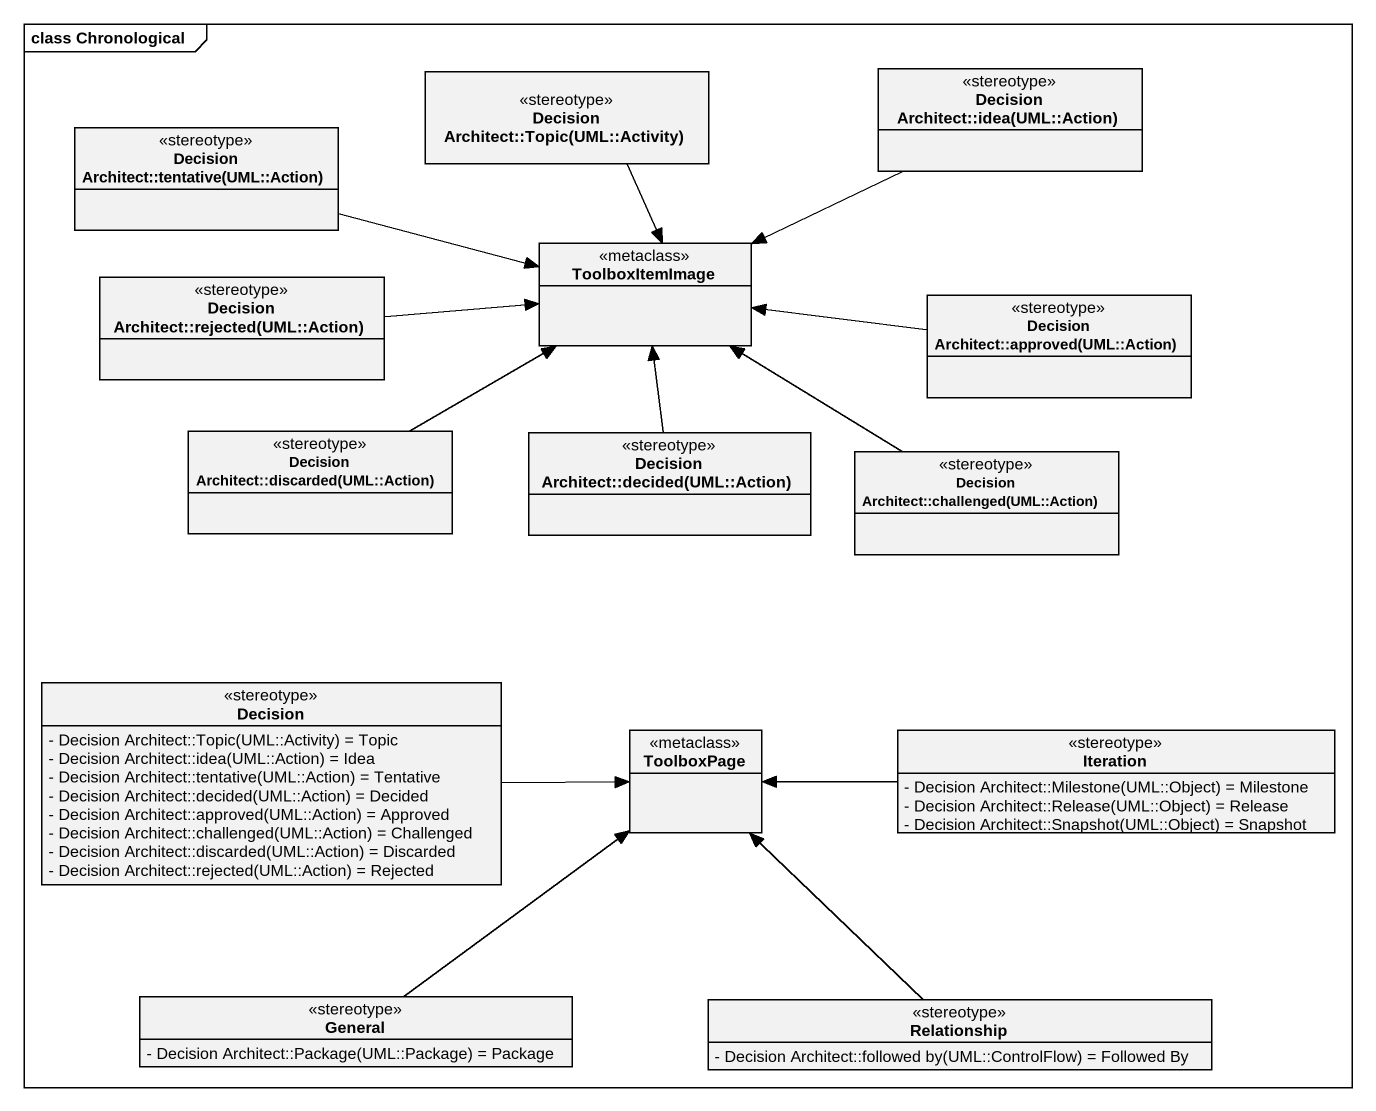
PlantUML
@startuml
mainframe class Chronological
hide circle
hide empty members
skinparam classAttributeIconSize 0
class "Decision Architect::Topic(UML::Activity)" as Decision_Architect_Topic <<stereotype>>
class "Decision Architect::idea(UML::Action)" as Decision_Architect_idea_UML <<stereotype>>
class "Decision Architect::tentative(UML::Action)" as Decision_Architect <<stereotype>>
class "Decision Architect::rejected(UML::Action)" as Decision_Architect_rejected <<stereotype>>
class ToolboxItemImage <<metaclass>>
class "Decision Architect::approved(UML::Action)" as Decision_Architect_approved <<stereotype>>
class "Decision Architect::discarded(UML::Action)" as Decision_Architect_2 <<stereotype>>
class "Decision Architect::decided(UML::Action)" as Decision_Architect_decided <<stereotype>>
class "Decision Architect::challenged(UML::Action)" as Decision_Architect_3 <<stereotype>>
class Decision <<stereotype>> {
  {field} - Decision Architect::Topic(UML::Activity) = Topic
  {field} - Decision Architect::idea(UML::Action) = Idea
  {field} - Decision Architect::tentative(UML::Action) = Tentative
  {field} - Decision Architect::decided(UML::Action) = Decided
  {field} - Decision Architect::approved(UML::Action) = Approved
  {field} - Decision Architect::challenged(UML::Action) = Challenged
  {field} - Decision Architect::discarded(UML::Action) = Discarded
  {field} - Decision Architect::rejected(UML::Action) = Rejected
}
class ToolboxPage <<metaclass>>
class Iteration <<stereotype>> {
  {field} - Decision Architect::Milestone(UML::Object) = Milestone
  {field} - Decision Architect::Release(UML::Object) = Release
  {field} - Decision Architect::Snapshot(UML::Object) = Snapshot
}
class General <<stereotype>> {
  {field} - Decision Architect::Package(UML::Package) = Package
}
class Relationship <<stereotype>> {
  {field} - Decision Architect::followed by(UML::ControlFlow) = Followed By
}
Decision_Architect_Topic --> ToolboxItemImage
Decision_Architect_idea_UML -left-> ToolboxItemImage
Decision_Architect -right-> ToolboxItemImage
Decision_Architect_rejected -right-> ToolboxItemImage
Decision_Architect_approved -left-> ToolboxItemImage
Decision_Architect_2 -right-> ToolboxItemImage
Decision_Architect_decided -up-> ToolboxItemImage
Decision_Architect_3 -up-> ToolboxItemImage
Decision -right-> ToolboxPage
Iteration -left-> ToolboxPage
General -up-> ToolboxPage
Relationship -up-> ToolboxPage
@enduml
